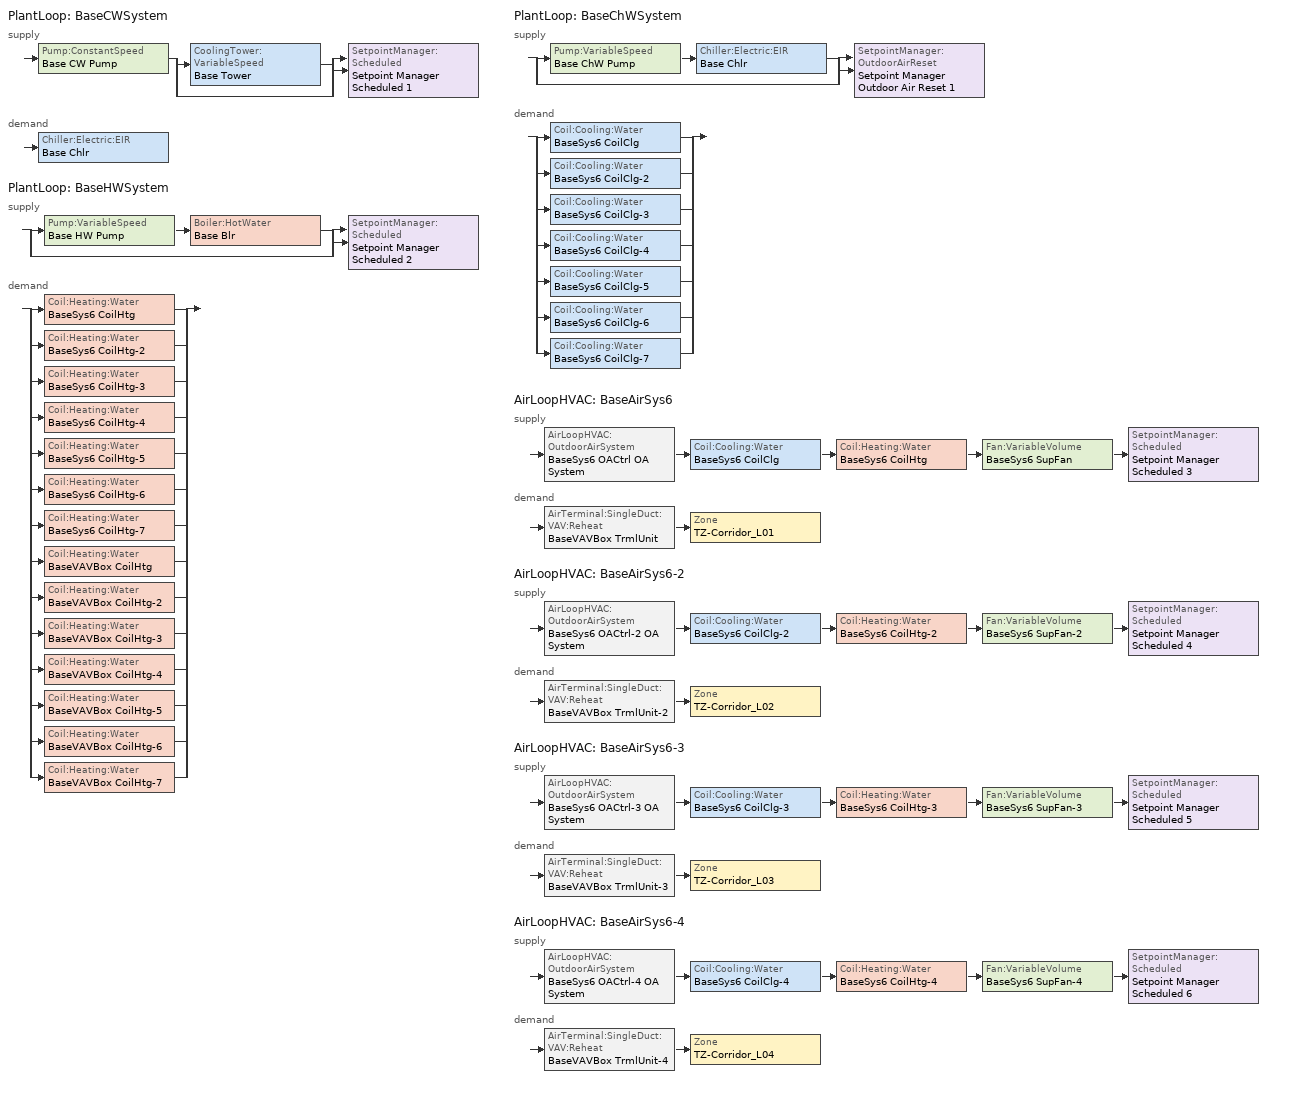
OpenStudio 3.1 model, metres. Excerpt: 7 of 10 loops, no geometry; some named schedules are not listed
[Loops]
PlantLoop 'BaseCWSystem'
 supply: Pump:ConstantSpeed 'Base CW Pump' > split
  | CoolingTower:VariableSpeed 'Base Tower'
  | bypass
  join > SetpointManager:Scheduled 'Setpoint Manager Scheduled 1'
 demand: Chiller:Electric:EIR 'Base Chlr'
PlantLoop 'BaseHWSystem'
 supply: split
  | Pump:VariableSpeed 'Base HW Pump' > Boiler:HotWater 'Base Blr'
  | bypass
  join > SetpointManager:Scheduled 'Setpoint Manager Scheduled 2'
 demand: split
  | Coil:Heating:Water 'BaseSys6 CoilHtg'
  | Coil:Heating:Water 'BaseSys6 CoilHtg-2'
  | Coil:Heating:Water 'BaseSys6 CoilHtg-3'
  | Coil:Heating:Water 'BaseSys6 CoilHtg-4'
  | Coil:Heating:Water 'BaseSys6 CoilHtg-5'
  | Coil:Heating:Water 'BaseSys6 CoilHtg-6'
  | Coil:Heating:Water 'BaseSys6 CoilHtg-7'
  | Coil:Heating:Water 'BaseVAVBox CoilHtg'
  | Coil:Heating:Water 'BaseVAVBox CoilHtg-2'
  | Coil:Heating:Water 'BaseVAVBox CoilHtg-3'
  | Coil:Heating:Water 'BaseVAVBox CoilHtg-4'
  | Coil:Heating:Water 'BaseVAVBox CoilHtg-5'
  | Coil:Heating:Water 'BaseVAVBox CoilHtg-6'
  | Coil:Heating:Water 'BaseVAVBox CoilHtg-7'
PlantLoop 'BaseChWSystem'
 supply: split
  | Pump:VariableSpeed 'Base ChW Pump' > Chiller:Electric:EIR 'Base Chlr'
  | bypass
  join > SetpointManager:OutdoorAirReset 'Setpoint Manager Outdoor Air Reset 1'
 demand: split
  | Coil:Cooling:Water 'BaseSys6 CoilClg'
  | Coil:Cooling:Water 'BaseSys6 CoilClg-2'
  | Coil:Cooling:Water 'BaseSys6 CoilClg-3'
  | Coil:Cooling:Water 'BaseSys6 CoilClg-4'
  | Coil:Cooling:Water 'BaseSys6 CoilClg-5'
  | Coil:Cooling:Water 'BaseSys6 CoilClg-6'
  | Coil:Cooling:Water 'BaseSys6 CoilClg-7'
AirLoopHVAC 'BaseAirSys6'
 supply: AirLoopHVAC:OutdoorAirSystem 'BaseSys6 OACtrl OA System' > Coil:Cooling:Water 'BaseSys6 CoilClg' > Coil:Heating:Water 'BaseSys6 CoilHtg' > Fan:VariableVolume 'BaseSys6 SupFan' > SetpointManager:Scheduled 'Setpoint Manager Scheduled 3'
 demand: AirTerminal:SingleDuct:VAV:Reheat 'BaseVAVBox TrmlUnit' > Zone 'TZ-Corridor_L01'
AirLoopHVAC 'BaseAirSys6-2'
 supply: AirLoopHVAC:OutdoorAirSystem 'BaseSys6 OACtrl-2 OA System' > Coil:Cooling:Water 'BaseSys6 CoilClg-2' > Coil:Heating:Water 'BaseSys6 CoilHtg-2' > Fan:VariableVolume 'BaseSys6 SupFan-2' > SetpointManager:Scheduled 'Setpoint Manager Scheduled 4'
 demand: AirTerminal:SingleDuct:VAV:Reheat 'BaseVAVBox TrmlUnit-2' > Zone 'TZ-Corridor_L02'
AirLoopHVAC 'BaseAirSys6-3'
 supply: AirLoopHVAC:OutdoorAirSystem 'BaseSys6 OACtrl-3 OA System' > Coil:Cooling:Water 'BaseSys6 CoilClg-3' > Coil:Heating:Water 'BaseSys6 CoilHtg-3' > Fan:VariableVolume 'BaseSys6 SupFan-3' > SetpointManager:Scheduled 'Setpoint Manager Scheduled 5'
 demand: AirTerminal:SingleDuct:VAV:Reheat 'BaseVAVBox TrmlUnit-3' > Zone 'TZ-Corridor_L03'
AirLoopHVAC 'BaseAirSys6-4'
 supply: AirLoopHVAC:OutdoorAirSystem 'BaseSys6 OACtrl-4 OA System' > Coil:Cooling:Water 'BaseSys6 CoilClg-4' > Coil:Heating:Water 'BaseSys6 CoilHtg-4' > Fan:VariableVolume 'BaseSys6 SupFan-4' > SetpointManager:Scheduled 'Setpoint Manager Scheduled 6'
 demand: AirTerminal:SingleDuct:VAV:Reheat 'BaseVAVBox TrmlUnit-4' > Zone 'TZ-Corridor_L04'
[Sizing:Zone] Zone Cooling Design Supply Air Temperature Input Method=TemperatureDifference; Zone Cooling Design Supply Air Temperature {C}=14; Zone Heating Design Supply Air Temperature Input Method=TemperatureDifference; Zone Heating Design Supply Air Temperature {C}=40; Zone Heating Design Supply Air Temperature Difference {deltaC}=13.8889; Zone Cooling Design Supply Air Humidity Ratio {kg-H2O/kg-air}=0.0085; Zone Heating Design Supply Air Humidity Ratio {kg-H2O/kg-air}=0.008; Zone Heating Sizing Factor=1; Zone Cooling Sizing Factor=1; Cooling Design Air Flow Method=DesignDay; Cooling Minimum Air Flow per Zone Floor Area {m3/s-m2}=0; Cooling Minimum Air Flow {m3/s}=0; Cooling Minimum Air Flow Fraction=0; Heating Design Air Flow Method=DesignDayWithLimit; Heating Maximum Air Flow per Zone Floor Area {m3/s-m2}=0; Heating Maximum Air Flow {m3/s}=0; Heating Maximum Air Flow Fraction=0.5; Account for Dedicated Outdoor Air System=No; Dedicated Outdoor Air System Control Strategy=NeutralSupplyAir; Dedicated Outdoor Air Low Setpoint Temperature for Design {C}=autosize; Dedicated Outdoor Air High Setpoint Temperature for Design {C}=autosize
Name | Zone Cooling Design Supply Air Temperature Difference {deltaC}
TZ-Corridor_L01; TZ-Corridor_L02 | 8.33333
TZ-Corridor_L03; TZ-Corridor_L04 | 11.1111
[Zone equipment]
TZ-Corridor_L01: BaseVAVBox TrmlUnit
TZ-Corridor_L02: BaseVAVBox TrmlUnit-2
TZ-Corridor_L03: BaseVAVBox TrmlUnit-3
TZ-Corridor_L04: BaseVAVBox TrmlUnit-4
[PlantLoop] Glycol Concentration=0; Plant Loop Volume {m3}=Autocalculate; Load Distribution Scheme=Optimal
Name | Fluid Type
BaseCWSystem; BaseChWSystem
BaseHWSystem | Water
[Sizing:Plant] Sizing Option=NonCoincident; Zone Timesteps in Averaging Window=1; Coincident Sizing Factor Mode=None
Name | Loop Type | Design Loop Exit Temperature {C} | Loop Design Temperature Difference {deltaC}
BaseCWSystem | Condenser | 26.0556 | 5.55556
BaseHWSystem | Heating | 71.1111 | 22.2222
BaseChWSystem | Cooling | 6.66667 | 11.1111
[CoolingTower:VariableSpeed]
Base Tower: Model Type=CoolToolsCrossFlow; Design Inlet Air Wet-Bulb Temperature {C}=20.5; Design Approach Temperature {deltaC}=5.55556; Design Range Temperature {deltaC}=5.55556; Design Water Flow Rate {m3/s}=autosize; Design Air Flow Rate {m3/s}=autosize; Design Fan Power {W}=autosize; Fan Power Ratio Function of Air Flow Rate Ratio Curve=Cooling Tower Variable Speed 1 Fan Power Ratio Curve; Minimum Air Flow Rate Ratio=0.5; Fraction of Tower Capacity in Free Convection Regime=0.125; Basin Heater Capacity {W/K}=0; Basin Heater Setpoint Temperature {C}=2; Evaporation Loss Mode=SaturatedExit; Evaporation Loss Factor {percent/K}=0.2; Drift Loss Percent {percent}=0.008; Blowdown Calculation Mode=ConcentrationRatio; Blowdown Concentration Ratio=3; Number of Cells=1; Sizing Factor=1
[Pump:ConstantSpeed]
Base CW Pump: Rated Flow Rate {m3/s}=autosize; Rated Pump Head {Pa}=0; Rated Power Consumption {W}=autosize; Motor Efficiency=1; Fraction of Motor Inefficiencies to Fluid Stream=0; Pump Control Type=Intermittent; Design Power Sizing Method=PowerPerFlowPerPressure; Design Electric Power per Unit Flow Rate {W/(m3/s)}=348701.1; Design Shaft Power per Unit Flow Rate per Unit Head {W-s/m3-Pa}=1.28205
[SetpointManager:Scheduled] Control Variable=Temperature
Name | Schedule | Setpoint Node or NodeList
Setpoint Manager Scheduled 1 | BaseCWSystem Supply Temp Schedule | BaseCWSystem Supply Mixer Outlet Node
Setpoint Manager Scheduled 2 | BaseHWSystem Supply Temp Schedule | BaseHWSystem Supply Mixer Outlet Node
Setpoint Manager Scheduled 3 | BaseAirSys6 Supply Air Temp Schedule | BaseSys6 SupFan Outlet Node
Setpoint Manager Scheduled 4 | BaseAirSys6-2 Supply Air Temp Schedule | BaseSys6 SupFan-2 Outlet Node
Setpoint Manager Scheduled 5 | BaseAirSys6-3 Supply Air Temp Schedule | BaseSys6 SupFan-3 Outlet Node
Setpoint Manager Scheduled 6 | BaseAirSys6-4 Supply Air Temp Schedule | BaseSys6 SupFan-4 Outlet Node
[Boiler:HotWater]
Base Blr: Fuel Type=NaturalGas; Nominal Thermal Efficiency=0.9; Efficiency Curve Temperature Evaluation Variable=EnteringBoiler; Normalized Boiler Efficiency Curve=BlrHWCondBlrFIRRatio_fQRatioTewtSI; Water Outlet Upper Temperature Limit {C}=99; Boiler Flow Mode=LeavingSetpointModulated; Parasitic Electric Load {W}=0; Sizing Factor=1
[Pump:VariableSpeed] Rated Pump Head {Pa}=0; Motor Efficiency=1; Coefficient 1 of the Part Load Performance Curve=0.0273; Coefficient 2 of the Part Load Performance Curve=-0.1317; Coefficient 3 of the Part Load Performance Curve=0.6642; Coefficient 4 of the Part Load Performance Curve=0.4445; Pump Control Type=Intermittent; Skin Loss Radiative Fraction=0.5; Design Power Sizing Method=PowerPerFlowPerPressure; Design Electric Power per Unit Flow Rate {W/(m3/s)}=348701.1; Design Shaft Power per Unit Flow Rate per Unit Head {W-s/m3-Pa}=1.28205; Design Minimum Flow Rate Fraction=0
Base HW Pump; Base ChW Pump
[Chiller:Electric:EIR]
Base Chlr: Reference Capacity {W}=Autosize; Reference COP {W/W}=5.06043; Reference Entering Condenser Fluid Temperature {C}=26.0556; Reference Chilled Water Flow Rate {m3/s}=Autosize; Cooling Capacity Function of Temperature Curve=ChlrWtrCentPathBGtEql600tonQRatio_fTchwsTcwsSI; Electric Input to Cooling Output Ratio Function of Temperature Curve=ChlrWtrCentPathBGtEql600tonEIRRatio_fTchwsTcwsSI; Electric Input to Cooling Output Ratio Function of Part Load Ratio Curve=ChlrWtrCentPathBGtEql600tonEIRRatio_fQRatio; Minimum Part Load Ratio=0.15; Minimum Unloading Ratio=0.15; Condenser Type=WaterCooled; Chiller Flow Mode=LeavingSetpointModulated; Design Heat Recovery Water Flow Rate {m3/s}=Autosize; Sizing Factor=1; Basin Heater Capacity {W/K}=0; Basin Heater Setpoint Temperature {C}=10; Condenser Heat Recovery Relative Capacity Fraction=1
[SetpointManager:OutdoorAirReset]
Setpoint Manager Outdoor Air Reset 1: Control Variable=Temperature; Setpoint at Outdoor Low Temperature {C}=12.2222; Outdoor Low Temperature {C}=15.5556; Setpoint at Outdoor High Temperature {C}=6.66667; Outdoor High Temperature {C}=26.6667; Setpoint Node or NodeList=BaseChWSystem Supply Mixer Outlet Node
[AirLoopHVAC] Availability Schedule=OfficeHVACAvail; Design Supply Air Flow Rate {m3/s}=autosize; Design Return Air Flow Fraction of Supply Air Flow=1
BaseAirSys6; BaseAirSys6-2; BaseAirSys6-3; BaseAirSys6-4
[Sizing:System] Type of Load to Size On=Sensible; Design Outdoor Air Flow Rate {m3/s}=Autosize; Central Heating Maximum System Air Flow Ratio=0.5; Preheat Design Temperature {C}=5.68434e-14; Preheat Design Humidity Ratio {kg-H2O/kg-Air}=0; Precool Design Temperature {C}=5.68434e-14; Precool Design Humidity Ratio {kg-H2O/kg-Air}=0; Sizing Option=Coincident; 100% Outdoor Air in Cooling=No; 100% Outdoor Air in Heating=No; Central Cooling Design Supply Air Humidity Ratio {kg-H2O/kg-Air}=0.0085; Central Heating Design Supply Air Humidity Ratio {kg-H2O/kg-Air}=0.008; Cooling Design Air Flow Method=DesignDay; Cooling Design Air Flow Rate {m3/s}=0; Heating Design Air Flow Method=DesignDay; Heating Design Air Flow Rate {m3/s}=0; System Outdoor Air Method=ZoneSum; Zone Maximum Outdoor Air Fraction=1; Cooling Supply Air Flow Rate Per Floor Area {m3/s-m2}=0.00996765; Cooling Fraction of Autosized Cooling Supply Air Flow Rate=1; Cooling Supply Air Flow Rate Per Unit Cooling Capacity {m3/s-W}=3.94755e-05; Heating Supply Air Flow Rate Per Floor Area {m3/s-m2}=0.00996765; Heating Fraction of Autosized Heating Supply Air Flow Rate=1; Heating Fraction of Autosized Cooling Supply Air Flow Rate=1; Heating Supply Air Flow Rate Per Unit Heating Capacity {m3/s-W}=3.15882e-05; Cooling Design Capacity Method=CoolingDesignCapacity; Cooling Design Capacity {W}=autosize; Cooling Design Capacity Per Floor Area {W/m2}=234.7; Fraction of Autosized Cooling Design Capacity=1; Heating Design Capacity Method=HeatingDesignCapacity; Heating Design Capacity {W}=autosize; Heating Design Capacity Per Floor Area {W/m2}=157; Fraction of Autosized Heating Design Capacity=1; Central Cooling Capacity Control Method=OnOff
Name | Central Cooling Design Supply Air Temperature {C} | Central Heating Design Supply Air Temperature {C}
BaseAirSys6; BaseAirSys6-2 | 15.5556 | 18.3333
BaseAirSys6-3; BaseAirSys6-4 | 12.7778 | 15.5556
[Fan:VariableVolume] Availability Schedule=Always On Discrete; Fan Total Efficiency=1; Pressure Rise {Pa}=0; Maximum Flow Rate {m3/s}=Autosize; Fan Power Minimum Flow Rate Input Method=FixedFlowRate; Fan Power Minimum Flow Fraction=0; Fan Power Minimum Air Flow Rate {m3/s}=0; Motor Efficiency=1; Motor In Airstream Fraction=1; Fan Power Coefficient 1=0.04076; Fan Power Coefficient 2=0.088045; Fan Power Coefficient 3=-0.072926; Fan Power Coefficient 4=0.94374; Fan Power Coefficient 5=0
BaseSys6 SupFan; BaseSys6 SupFan-2; BaseSys6 SupFan-3; BaseSys6 SupFan-4
[Coil:Heating:Water] Availability Schedule=Always On Discrete; Rated Inlet Water Temperature {C}=71.1111; Rated Inlet Air Temperature {C}=16.6; Rated Outlet Water Temperature {C}=48.8889; Rated Outlet Air Temperature {C}=32.2
BaseSys6 CoilHtg; BaseSys6 CoilHtg-2; BaseSys6 CoilHtg-3; BaseSys6 CoilHtg-4; BaseSys6 CoilHtg-5; BaseSys6 CoilHtg-6; BaseSys6 CoilHtg-7; BaseVAVBox CoilHtg; BaseVAVBox CoilHtg-2; BaseVAVBox CoilHtg-3; BaseVAVBox CoilHtg-4; BaseVAVBox CoilHtg-5; BaseVAVBox CoilHtg-6; BaseVAVBox CoilHtg-7
[Controller:WaterCoil] Minimum Actuated Flow {m3/s}=0
Name | Water Coil | Action | Controller Convergence Tolerance {deltaC}
Controller Water Coil 1 | BaseSys6 CoilHtg | Normal | 0.1
Controller Water Coil 2 | BaseSys6 CoilClg | Reverse
Controller Water Coil 3 | BaseSys6 CoilHtg-2 | Normal | 0.1
Controller Water Coil 4 | BaseSys6 CoilClg-2 | Reverse
Controller Water Coil 5 | BaseSys6 CoilHtg-3 | Normal | 0.1
Controller Water Coil 6 | BaseSys6 CoilClg-3 | Reverse
Controller Water Coil 7 | BaseSys6 CoilHtg-4 | Normal | 0.1
Controller Water Coil 8 | BaseSys6 CoilClg-4 | Reverse
Controller Water Coil 9 | BaseSys6 CoilHtg-5 | Normal | 0.1
Controller Water Coil 10 | BaseSys6 CoilClg-5 | Reverse
Controller Water Coil 11 | BaseSys6 CoilHtg-6 | Normal | 0.1
Controller Water Coil 12 | BaseSys6 CoilClg-6 | Reverse
Controller Water Coil 13 | BaseSys6 CoilHtg-7 | Normal | 0.1
Controller Water Coil 14 | BaseSys6 CoilClg-7 | Reverse
Controller Water Coil 15 | BaseVAVBox CoilHtg | Normal
Controller Water Coil 16 | BaseVAVBox CoilHtg-2 | Normal
Controller Water Coil 17 | BaseVAVBox CoilHtg-3 | Normal
Controller Water Coil 18 | BaseVAVBox CoilHtg-4 | Normal
Controller Water Coil 19 | BaseVAVBox CoilHtg-5 | Normal
Controller Water Coil 20 | BaseVAVBox CoilHtg-6 | Normal
Controller Water Coil 21 | BaseVAVBox CoilHtg-7 | Normal
[Coil:Cooling:Water] Availability Schedule=Always On Discrete; Design Inlet Air Temperature {C}=Autosize; Design Outlet Air Temperature {C}=Autosize; Design Inlet Air Humidity Ratio {kg-H2O/kg-air}=Autosize; Design Outlet Air Humidity Ratio {kg-H2O/kg-air}=Autosize; Type of Analysis=DetailedAnalysis
BaseSys6 CoilClg; BaseSys6 CoilClg-2; BaseSys6 CoilClg-3; BaseSys6 CoilClg-4; BaseSys6 CoilClg-5; BaseSys6 CoilClg-6; BaseSys6 CoilClg-7
[Controller:OutdoorAir] Minimum Outdoor Air Flow Rate {m3/s}=0; Maximum Outdoor Air Flow Rate {m3/s}=Autosize; Economizer Control Type=NoEconomizer; Economizer Control Action Type=ModulateFlow; Economizer Maximum Limit Enthalpy {J/kg}=64000; Lockout Type=NoLockout; Minimum Limit Type=FixedMinimum; High Humidity Control=No; Heat Recovery Bypass Control Type=BypassWhenWithinEconomizerLimits
Name | Minimum Outdoor Air Schedule | Controller Mechanical Ventilation
BaseSys6 OACtrl | BaseSys6 OACtrl Schedule | BaseSys6 OACtrl Mech Vent Controller
BaseSys6 OACtrl-2 | BaseSys6 OACtrl-2 Schedule | BaseSys6 OACtrl-2 Mech Vent Controller
BaseSys6 OACtrl-3 | BaseSys6 OACtrl-3 Schedule | BaseSys6 OACtrl-3 Mech Vent Controller
BaseSys6 OACtrl-4 | BaseSys6 OACtrl-4 Schedule | BaseSys6 OACtrl-4 Mech Vent Controller
[Controller:MechanicalVentilation] Availability Schedule=Always On Discrete; System Outdoor Air Method=ZoneSum
BaseSys6 OACtrl Mech Vent Controller; BaseSys6 OACtrl-2 Mech Vent Controller; BaseSys6 OACtrl-3 Mech Vent Controller; BaseSys6 OACtrl-4 Mech Vent Controller
[AirLoopHVAC:OutdoorAirSystem]
Name | Controller
BaseSys6 OACtrl OA System | BaseSys6 OACtrl
BaseSys6 OACtrl-2 OA System | BaseSys6 OACtrl-2
BaseSys6 OACtrl-3 OA System | BaseSys6 OACtrl-3
BaseSys6 OACtrl-4 OA System | BaseSys6 OACtrl-4
[AirTerminal:SingleDuct:VAV:Reheat] Availability Schedule=Always On Discrete; Maximum Air Flow Rate {m3/s}=AutoSize; Zone Minimum Air Flow Input Method=FixedFlowRate; Constant Minimum Air Flow Fraction=0.3; Maximum Hot Water or Steam Flow Rate {m3/s}=AutoSize; Minimum Hot Water or Steam Flow Rate {m3/s}=0; Convergence Tolerance=0.001; Damper Heating Action=Reverse; Maximum Flow Fraction During Reheat=0.5; Maximum Reheat Air Temperature {C}=35; Control For Outdoor Air=No
Name | Fixed Minimum Air Flow Rate {m3/s} | Reheat Coil
BaseVAVBox TrmlUnit | 0.120378 | BaseVAVBox CoilHtg
BaseVAVBox TrmlUnit-2 | 0.393504 | BaseVAVBox CoilHtg-2
BaseVAVBox TrmlUnit-3 | 0.745073 | BaseVAVBox CoilHtg-3
BaseVAVBox TrmlUnit-4 | 0.66512 | BaseVAVBox CoilHtg-4
[Curve:Biquadratic] Minimum Value of y=15.56
Name | Coefficient1 Constant | Coefficient2 x | Coefficient3 x**2 | Coefficient4 y | Coefficient5 y**2 | Coefficient6 x*y | Minimum Value of x | Maximum Value of x | Maximum Value of y | Minimum Curve Output | Maximum Curve Output
BlrHWCondBlrFIRRatio_fQRatioTewtSI | 1.19381 | -0.110825 | 0.039514 | -0.006371 | 3.8e-05 | 0.00083 | 0.1 | 1 | 71.1 | 0.93 | 1.05
ChlrWtrCentPathBGtEql600tonQRatio_fTchwsTcwsSI | 0.854454 | 0.042526 | -0.000185 | 0.011697 | -0.000497 | -0.000412 | 4.44 | 12.22 | 29.44 | 0.9 | 1.33
ChlrWtrCentPathBGtEql600tonEIRRatio_fTchwsTcwsSI | 0.737625 | 0.001456 | -0.000223 | 0.007116 | 0.000267 | -0.000735 | 4.44 | 12.22 | 29.44 | 0.76 | 1.08
[Curve:Cubic]
Cooling Tower Variable Speed 1 Fan Power Ratio Curve: Coefficient1 Constant=-0.0093; Coefficient2 x=0.0512; Coefficient3 x**2=-0.0838; Coefficient4 x**3=1.0419; Minimum Value of x=0.15; Maximum Value of x=1
[Curve:Quadratic]
ChlrWtrCentPathBGtEql600tonEIRRatio_fQRatio: Coefficient1 Constant=0.107426; Coefficient2 x=0.156775; Coefficient3 x**2=0.739345; Minimum Value of x=0.1; Maximum Value of x=100; Minimum Curve Output=0.13
[Schedule:Day]
OfficeHVACAvailSun; BaseSys6 OACtrl Schedule Week 1 Sunday: 1, 0, 0, 2, 0, 0, 3, 0, 0, 4, 0, 0, 5, 0, 0, 6, 0, 0, 7, 0, 0, 8, 0, 0, 9, 0, 0, 10, 0, 0, 11, 0, 0, 12, 0, 0, 13, 0, 0, 14, 0, 0, 15, 0, 0, 16, 0, 0, 17, 0, 0, 18, 0, 0, 19, 0, 0, 20, 0, 0, 21, 0, 0, 22, 0, 0, 23, 0, 0, 24, 0, 0
OfficeHVACAvailWD: 1, 0, 0, 2, 0, 0, 3, 0, 0, 4, 0, 0, 5, 0, 0, 6, 0, 1, 7, 0, 1, 8, 0, 1, 9, 0, 1, 10, 0, 1, 11, 0, 1, 12, 0, 1, 13, 0, 1, 14, 0, 1, 15, 0, 1, 16, 0, 1, 17, 0, 1, 18, 0, 1, 19, 0, 1, 20, 0, 1, 21, 0, 1, 22, 0, 1, 23, 0, 1, 24, 0, 1
OfficeHVACAvailSat: 1, 0, 0, 2, 0, 0, 3, 0, 0, 4, 0, 0, 5, 0, 0, 6, 0, 1, 7, 0, 1, 8, 0, 1, 9, 0, 1, 10, 0, 1, 11, 0, 1, 12, 0, 1, 13, 0, 1, 14, 0, 1, 15, 0, 1, 16, 0, 1, 17, 0, 1, 18, 0, 1, 19, 0, 1, 20, 0, 0, 21, 0, 0, 22, 0, 0, 23, 0, 0, 24, 0, 0
AllOnHVACAvailDay: 1, 0, 1, 2, 0, 1, 3, 0, 1, 4, 0, 1, 5, 0, 1, 6, 0, 1, 7, 0, 1, 8, 0, 1, 9, 0, 1, 10, 0, 1, 11, 0, 1, 12, 0, 1, 13, 0, 1, 14, 0, 1, 15, 0, 1, 16, 0, 1, 17, 0, 1, 18, 0, 1, 19, 0, 1, 20, 0, 1, 21, 0, 1, 22, 0, 1, 23, 0, 1, 24, 0, 1
Schedule Day 1: 24, 0, 21.1111
Schedule Day 2: 24, 0, 71.1111
Schedule Day 3; Schedule Day 4: 24, 0, 15.5556
Schedule Day 5; Schedule Day 6: 24, 0, 12.7778
[Schedule:Week]
OfficeHVACAvailWk: OfficeHVACAvailSun, OfficeHVACAvailWD, OfficeHVACAvailWD, OfficeHVACAvailWD, OfficeHVACAvailWD, OfficeHVACAvailWD, OfficeHVACAvailSat, OfficeHVACAvailSun, AllOnHVACAvailDay, AllOnHVACAvailDay, OfficeHVACAvailSun, OfficeHVACAvailSun
BaseSys6 OACtrl Schedule Week 1: BaseSys6 OACtrl Schedule Week 1 Sunday, BaseSys6 OACtrl Schedule Week 1 Monday, BaseSys6 OACtrl Schedule Week 1 Tuesday, BaseSys6 OACtrl Schedule Week 1 Wednesday, BaseSys6 OACtrl Schedule Week 1 Thursday, BaseSys6 OACtrl Schedule Week 1 Friday, BaseSys6 OACtrl Schedule Week 1 Saturday, BaseSys6 OACtrl Schedule Week 1 Holiday, BaseSys6 OACtrl Schedule Week 1 Summer, BaseSys6 OACtrl Schedule Week 1 Winter, BaseSys6 OACtrl Schedule Week 1 Custom 1, BaseSys6 OACtrl Schedule Week 1 Custom 2
BaseSys6 OACtrl-2 Schedule Week 1: BaseSys6 OACtrl-2 Schedule Week 1 Sunday, BaseSys6 OACtrl-2 Schedule Week 1 Monday, BaseSys6 OACtrl-2 Schedule Week 1 Tuesday, BaseSys6 OACtrl-2 Schedule Week 1 Wednesday, BaseSys6 OACtrl-2 Schedule Week 1 Thursday, BaseSys6 OACtrl-2 Schedule Week 1 Friday, BaseSys6 OACtrl-2 Schedule Week 1 Saturday, BaseSys6 OACtrl-2 Schedule Week 1 Holiday, BaseSys6 OACtrl-2 Schedule Week 1 Summer, BaseSys6 OACtrl-2 Schedule Week 1 Winter, BaseSys6 OACtrl-2 Schedule Week 1 Custom 1, BaseSys6 OACtrl-2 Schedule Week 1 Custom 2
BaseSys6 OACtrl-3 Schedule Week 1: BaseSys6 OACtrl-3 Schedule Week 1 Sunday, BaseSys6 OACtrl-3 Schedule Week 1 Monday, BaseSys6 OACtrl-3 Schedule Week 1 Tuesday, BaseSys6 OACtrl-3 Schedule Week 1 Wednesday, BaseSys6 OACtrl-3 Schedule Week 1 Thursday, BaseSys6 OACtrl-3 Schedule Week 1 Friday, BaseSys6 OACtrl-3 Schedule Week 1 Saturday, BaseSys6 OACtrl-3 Schedule Week 1 Holiday, BaseSys6 OACtrl-3 Schedule Week 1 Summer, BaseSys6 OACtrl-3 Schedule Week 1 Winter, BaseSys6 OACtrl-3 Schedule Week 1 Custom 1, BaseSys6 OACtrl-3 Schedule Week 1 Custom 2
BaseSys6 OACtrl-4 Schedule Week 1: BaseSys6 OACtrl-4 Schedule Week 1 Sunday, BaseSys6 OACtrl-4 Schedule Week 1 Monday, BaseSys6 OACtrl-4 Schedule Week 1 Tuesday, BaseSys6 OACtrl-4 Schedule Week 1 Wednesday, BaseSys6 OACtrl-4 Schedule Week 1 Thursday, BaseSys6 OACtrl-4 Schedule Week 1 Friday, BaseSys6 OACtrl-4 Schedule Week 1 Saturday, BaseSys6 OACtrl-4 Schedule Week 1 Holiday, BaseSys6 OACtrl-4 Schedule Week 1 Summer, BaseSys6 OACtrl-4 Schedule Week 1 Winter, BaseSys6 OACtrl-4 Schedule Week 1 Custom 1, BaseSys6 OACtrl-4 Schedule Week 1 Custom 2
[Schedule:Year]
OfficeHVACAvail: 12, 31, OfficeHVACAvailWk
BaseSys6 OACtrl Schedule: 12, 31, BaseSys6 OACtrl Schedule Week 1
BaseSys6 OACtrl-2 Schedule: 12, 31, BaseSys6 OACtrl-2 Schedule Week 1
BaseSys6 OACtrl-3 Schedule: 12, 31, BaseSys6 OACtrl-3 Schedule Week 1
BaseSys6 OACtrl-4 Schedule: 12, 31, BaseSys6 OACtrl-4 Schedule Week 1
[Schedule:Ruleset]
Name | Default Day Schedule
BaseCWSystem Supply Temp Schedule | Schedule Day 1
BaseHWSystem Supply Temp Schedule | Schedule Day 2
BaseAirSys6 Supply Air Temp Schedule | Schedule Day 3
BaseAirSys6-2 Supply Air Temp Schedule | Schedule Day 4
BaseAirSys6-3 Supply Air Temp Schedule | Schedule Day 5
BaseAirSys6-4 Supply Air Temp Schedule | Schedule Day 6
[Schedule:Constant]
Always On Discrete: Value=1
